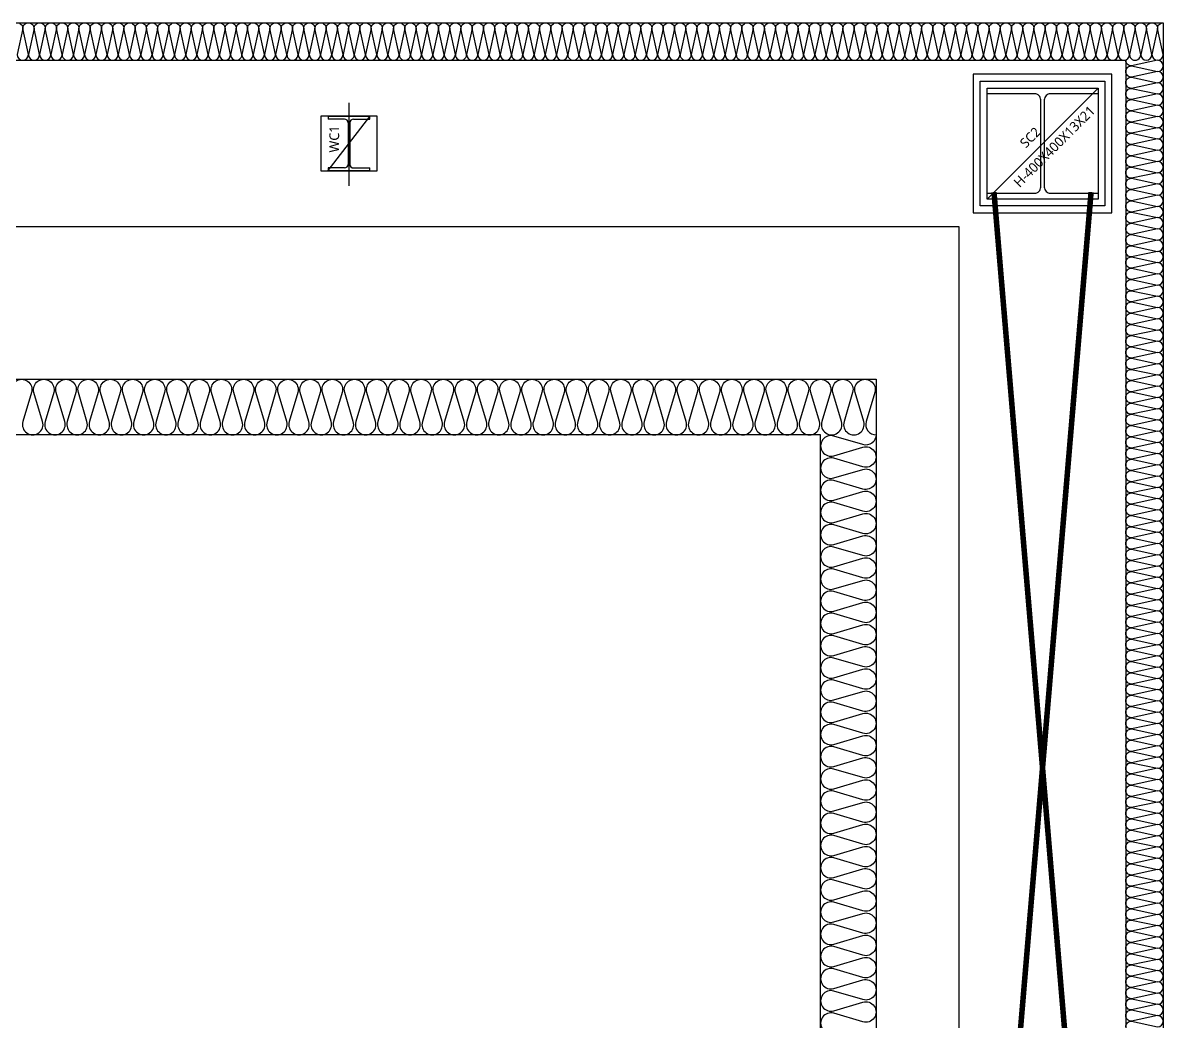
# Model space of a CAD drawing. Header units: millimetres. Extents: x 0 to 420500, y 0 to 297000.
# Drawn here: x 190093 to 194204, y 247590 to 251188 of the extents above; entities that cross this region are included whole.
import ezdxf
from ezdxf.enums import TextEntityAlignment as Align
from ezdxf.xclip import XClip

# ---------------------------------------------------------------- set-up
doc = ezdxf.new("R2010")
doc.units = ezdxf.units.MM
doc.header["$LTSCALE"] = 5000
doc.header["$XCLIPFRAME"] = 0
doc.linetypes.add('PHANTOM2', pattern=[1.25, 0.625, -0.125, 0.125, -0.125, 0.125, -0.125])
doc.layers.add('arch', color=8, linetype='Continuous')
doc.layers.add('TRAY', color=3, linetype='Continuous')
doc.styles.add('스타일1', font='malgun.ttf')

# ---------------------------------------------------------------- blocks, each defined once
blk = doc.blocks.new('*U54')
at = {"color": 0}
for points in [[(-39048.1, 0, -0.414214), (-39063.1, 15), (-39048.1, 85, 1), (-39078.1, 85), (-39063.1, 15, -0.414214), (-39078.1, 0, 0.414214)], [(-39018.1, 0, -0.414214), (-39033.1, 15), (-39018.1, 85, 1), (-39048.1, 85), (-39033.1, 15, -0.414214), (-39048.1, 0, 0.414214)], [(-38988.1, 0, -0.414214), (-39003.1, 15), (-38988.1, 85, 1), (-39018.1, 85), (-39003.1, 15, -0.414214), (-39018.1, 0, 0.414214)], [(-38958.1, 0, -0.414214), (-38973.1, 15), (-38958.1, 85, 1), (-38988.1, 85), (-38973.1, 15, -0.414214), (-38988.1, 0, 0.414214)], [(-38928.1, 0, -0.414214), (-38943.1, 15), (-38928.1, 85, 1), (-38958.1, 85), (-38943.1, 15, -0.414214), (-38958.1, 0, 0.414214)], [(-38898.1, 0, -0.414214), (-38913.1, 15), (-38898.1, 85, 1), (-38928.1, 85), (-38913.1, 15, -0.414214), (-38928.1, 0, 0.414214)], [(-38868.1, 0, -0.414214), (-38883.1, 15), (-38868.1, 85, 1), (-38898.1, 85), (-38883.1, 15, -0.414214), (-38898.1, 0, 0.414214)], [(-38838.1, 0, -0.414214), (-38853.1, 15), (-38838.1, 85, 1), (-38868.1, 85), (-38853.1, 15, -0.414214), (-38868.1, 0, 0.414214)], [(-38808.1, 0, -0.414214), (-38823.1, 15), (-38808.1, 85, 1), (-38838.1, 85), (-38823.1, 15, -0.414214), (-38838.1, 0, 0.414214)], [(-38778.1, 0, -0.414214), (-38793.1, 15), (-38778.1, 85, 1), (-38808.1, 85), (-38793.1, 15, -0.414214), (-38808.1, 0, 0.414214)], [(-38748.1, 0, -0.414214), (-38763.1, 15), (-38748.1, 85, 1), (-38778.1, 85), (-38763.1, 15, -0.414214), (-38778.1, 0, 0.414214)], [(-38718.1, 0, -0.414214), (-38733.1, 15), (-38718.1, 85, 1), (-38748.1, 85), (-38733.1, 15, -0.414214), (-38748.1, 0, 0.414214)], [(-38688.1, 0, -0.414214), (-38703.1, 15), (-38688.1, 85, 1), (-38718.1, 85), (-38703.1, 15, -0.414214), (-38718.1, 0, 0.414214)], [(-38658.1, 0, -0.414214), (-38673.1, 15), (-38658.1, 85, 1), (-38688.1, 85), (-38673.1, 15, -0.414214), (-38688.1, 0, 0.414214)], [(-38628.1, 0, -0.414214), (-38643.1, 15), (-38628.1, 85, 1), (-38658.1, 85), (-38643.1, 15, -0.414214), (-38658.1, 0, 0.414214)], [(-38598.1, 0, -0.414214), (-38613.1, 15), (-38598.1, 85, 1), (-38628.1, 85), (-38613.1, 15, -0.414214), (-38628.1, 0, 0.414214)], [(-38568.1, 0, -0.414214), (-38583.1, 15), (-38568.1, 85, 1), (-38598.1, 85), (-38583.1, 15, -0.414214), (-38598.1, 0, 0.414214)], [(-38538.1, 0, -0.414214), (-38553.1, 15), (-38538.1, 85, 1), (-38568.1, 85), (-38553.1, 15, -0.414214), (-38568.1, 0, 0.414214)], [(-38508.1, 0, -0.414214), (-38523.1, 15), (-38508.1, 85, 1), (-38538.1, 85), (-38523.1, 15, -0.414214), (-38538.1, 0, 0.414214)], [(-38478.1, 0, -0.414214), (-38493.1, 15), (-38478.1, 85, 1), (-38508.1, 85), (-38493.1, 15, -0.414214), (-38508.1, 0, 0.414214)], [(-38448.1, 0, -0.414214), (-38463.1, 15), (-38448.1, 85, 1), (-38478.1, 85), (-38463.1, 15, -0.414214), (-38478.1, 0, 0.414214)], [(-38418.1, 0, -0.414214), (-38433.1, 15), (-38418.1, 85, 1), (-38448.1, 85), (-38433.1, 15, -0.414214), (-38448.1, 0, 0.414214)], [(-38388.1, 0, -0.414214), (-38403.1, 15), (-38388.1, 85, 1), (-38418.1, 85), (-38403.1, 15, -0.414214), (-38418.1, 0, 0.414214)], [(-38358.1, 0, -0.414214), (-38373.1, 15), (-38358.1, 85, 1), (-38388.1, 85), (-38373.1, 15, -0.414214), (-38388.1, 0, 0.414214)], [(-38328.1, 0, -0.414214), (-38343.1, 15), (-38328.1, 85, 1), (-38358.1, 85), (-38343.1, 15, -0.414214), (-38358.1, 0, 0.414214)], [(-38298.1, 0, -0.414214), (-38313.1, 15), (-38298.1, 85, 1), (-38328.1, 85), (-38313.1, 15, -0.414214), (-38328.1, 0, 0.414214)], [(-38268.1, 0, -0.414214), (-38283.1, 15), (-38268.1, 85, 1), (-38298.1, 85), (-38283.1, 15, -0.414214), (-38298.1, 0, 0.414214)], [(-38238.1, 0, -0.414214), (-38253.1, 15), (-38238.1, 85, 1), (-38268.1, 85), (-38253.1, 15, -0.414214), (-38268.1, 0, 0.414214)], [(-38208.1, 0, -0.414214), (-38223.1, 15), (-38208.1, 85, 1), (-38238.1, 85), (-38223.1, 15, -0.414214), (-38238.1, 0, 0.414214)], [(-38178.1, 0, -0.414214), (-38193.1, 15), (-38178.1, 85, 1), (-38208.1, 85), (-38193.1, 15, -0.414214), (-38208.1, 0, 0.414214)], [(-38148.1, 0, -0.414214), (-38163.1, 15), (-38148.1, 85, 1), (-38178.1, 85), (-38163.1, 15, -0.414214), (-38178.1, 0, 0.414214)], [(-38118.1, 0, -0.414214), (-38133.1, 15), (-38118.1, 85, 1), (-38148.1, 85), (-38133.1, 15, -0.414214), (-38148.1, 0, 0.414214)], [(-38088.1, 0, -0.414214), (-38103.1, 15), (-38088.1, 85, 1), (-38118.1, 85), (-38103.1, 15, -0.414214), (-38118.1, 0, 0.414214)], [(-38058.1, 0, -0.414214), (-38073.1, 15), (-38058.1, 85, 1), (-38088.1, 85), (-38073.1, 15, -0.414214), (-38088.1, 0, 0.414214)], [(-38028.1, 0, -0.414214), (-38043.1, 15), (-38028.1, 85, 1), (-38058.1, 85), (-38043.1, 15, -0.414214), (-38058.1, 0, 0.414214)], [(-37998.1, 0, -0.414214), (-38013.1, 15), (-37998.1, 85, 1), (-38028.1, 85), (-38013.1, 15, -0.414214), (-38028.1, 0, 0.414214)], [(-37968.1, 0, -0.414214), (-37983.1, 15), (-37968.1, 85, 1), (-37998.1, 85), (-37983.1, 15, -0.414214), (-37998.1, 0, 0.414214)], [(-37938.1, 0, -0.414214), (-37953.1, 15), (-37938.1, 85, 1), (-37968.1, 85), (-37953.1, 15, -0.414214), (-37968.1, 0, 0.414214)], [(-37908.1, 0, -0.414214), (-37923.1, 15), (-37908.1, 85, 1), (-37938.1, 85), (-37923.1, 15, -0.414214), (-37938.1, 0, 0.414214)], [(-37878.1, 0, -0.414214), (-37893.1, 15), (-37878.1, 85, 1), (-37908.1, 85), (-37893.1, 15, -0.414214), (-37908.1, 0, 0.414214)], [(-37848.1, 0, -0.414214), (-37863.1, 15), (-37848.1, 85, 1), (-37878.1, 85), (-37863.1, 15, -0.414214), (-37878.1, 0, 0.414214)], [(-37818.1, 0, -0.414214), (-37833.1, 15), (-37818.1, 85, 1), (-37848.1, 85), (-37833.1, 15, -0.414214), (-37848.1, 0, 0.414214)], [(-37788.1, 0, -0.414214), (-37803.1, 15), (-37788.1, 85, 1), (-37818.1, 85), (-37803.1, 15, -0.414214), (-37818.1, 0, 0.414214)], [(-37758.1, 0, -0.414214), (-37773.1, 15), (-37758.1, 85, 1), (-37788.1, 85), (-37773.1, 15, -0.414214), (-37788.1, 0, 0.414214)], [(-37728.1, 0, -0.414214), (-37743.1, 15), (-37728.1, 85, 1), (-37758.1, 85), (-37743.1, 15, -0.414214), (-37758.1, 0, 0.414214)], [(-37698.1, 0, -0.414214), (-37713.1, 15), (-37698.1, 85, 1), (-37728.1, 85), (-37713.1, 15, -0.414214), (-37728.1, 0, 0.414214)], [(-37668.1, 0, -0.414214), (-37683.1, 15), (-37668.1, 85, 1), (-37698.1, 85), (-37683.1, 15, -0.414214), (-37698.1, 0, 0.414214)], [(-37638.1, 0, -0.414214), (-37653.1, 15), (-37638.1, 85, 1), (-37668.1, 85), (-37653.1, 15, -0.414214), (-37668.1, 0, 0.414214)], [(-37608.1, 0, -0.414214), (-37623.1, 15), (-37608.1, 85, 1), (-37638.1, 85), (-37623.1, 15, -0.414214), (-37638.1, 0, 0.414214)], [(-37578.1, 0, -0.414214), (-37593.1, 15), (-37578.1, 85, 1), (-37608.1, 85), (-37593.1, 15, -0.414214), (-37608.1, 0, 0.414214)], [(-37548.1, 0, -0.414214), (-37563.1, 15), (-37548.1, 85, 1), (-37578.1, 85), (-37563.1, 15, -0.414214), (-37578.1, 0, 0.414214)], [(-37518.1, 0, -0.414214), (-37533.1, 15), (-37518.1, 85, 1), (-37548.1, 85), (-37533.1, 15, -0.414214), (-37548.1, 0, 0.414214)], [(-37488.1, 0, -0.414214), (-37503.1, 15), (-37488.1, 85, 1), (-37518.1, 85), (-37503.1, 15, -0.414214), (-37518.1, 0, 0.414214)], [(-37458.1, 0, -0.414214), (-37473.1, 15), (-37458.1, 85, 1), (-37488.1, 85), (-37473.1, 15, -0.414214), (-37488.1, 0, 0.414214)], [(-37428.1, 0, -0.414214), (-37443.1, 15), (-37428.1, 85, 1), (-37458.1, 85), (-37443.1, 15, -0.414214), (-37458.1, 0, 0.414214)], [(-37398.1, 0, -0.414214), (-37413.1, 15), (-37398.1, 85, 1), (-37428.1, 85), (-37413.1, 15, -0.414214), (-37428.1, 0, 0.414214)], [(-37368.1, 0, -0.414214), (-37383.1, 15), (-37368.1, 85, 1), (-37398.1, 85), (-37383.1, 15, -0.414214), (-37398.1, 0, 0.414214)], [(-37338.1, 0, -0.414214), (-37353.1, 15), (-37338.1, 85, 1), (-37368.1, 85), (-37353.1, 15, -0.414214), (-37368.1, 0, 0.414214)], [(-37308.1, 0, -0.414214), (-37323.1, 15), (-37308.1, 85, 1), (-37338.1, 85), (-37323.1, 15, -0.414214), (-37338.1, 0, 0.414214)], [(-37278.1, 0, -0.414214), (-37293.1, 15), (-37278.1, 85, 1), (-37308.1, 85), (-37293.1, 15, -0.414214), (-37308.1, 0, 0.414214)], [(-37248.1, 0, -0.414214), (-37263.1, 15), (-37248.1, 85, 1), (-37278.1, 85), (-37263.1, 15, -0.414214), (-37278.1, 0, 0.414214)], [(-37218.1, 0, -0.414214), (-37233.1, 15), (-37218.1, 85, 1), (-37248.1, 85), (-37233.1, 15, -0.414214), (-37248.1, 0, 0.414214)], [(-37188.1, 0, -0.414214), (-37203.1, 15), (-37188.1, 85, 1), (-37218.1, 85), (-37203.1, 15, -0.414214), (-37218.1, 0, 0.414214)], [(-37158.1, 0, -0.414214), (-37173.1, 15), (-37158.1, 85, 1), (-37188.1, 85), (-37173.1, 15, -0.414214), (-37188.1, 0, 0.414214)], [(-37128.1, 0, -0.414214), (-37143.1, 15), (-37128.1, 85, 1), (-37158.1, 85), (-37143.1, 15, -0.414214), (-37158.1, 0, 0.414214)], [(-37098.1, 0, -0.414214), (-37113.1, 15), (-37098.1, 85, 1), (-37128.1, 85), (-37113.1, 15, -0.414214), (-37128.1, 0, 0.414214)], [(-37068.1, 0, -0.414214), (-37083.1, 15), (-37068.1, 85, 1), (-37098.1, 85), (-37083.1, 15, -0.414214), (-37098.1, 0, 0.414214)], [(-37038.1, 0, -0.414214), (-37053.1, 15), (-37038.1, 85, 1), (-37068.1, 85), (-37053.1, 15, -0.414214), (-37068.1, 0, 0.414214)], [(-37008.1, 0, -0.414214), (-37023.1, 15), (-37008.1, 85, 1), (-37038.1, 85), (-37023.1, 15, -0.414214), (-37038.1, 0, 0.414214)], [(-36978.1, 0, -0.414214), (-36993.1, 15), (-36978.1, 85, 1), (-37008.1, 85), (-36993.1, 15, -0.414214), (-37008.1, 0, 0.414214)], [(-36948.1, 0, -0.414214), (-36963.1, 15), (-36948.1, 85, 1), (-36978.1, 85), (-36963.1, 15, -0.414214), (-36978.1, 0, 0.414214)], [(-36918.1, 0, -0.414214), (-36933.1, 15), (-36918.1, 85, 1), (-36948.1, 85), (-36933.1, 15, -0.414214), (-36948.1, 0, 0.414214)], [(-36888.1, 0, -0.414214), (-36903.1, 15), (-36888.1, 85, 1), (-36918.1, 85), (-36903.1, 15, -0.414214), (-36918.1, 0, 0.414214)], [(-36858.1, 0, -0.414214), (-36873.1, 15), (-36858.1, 85, 1), (-36888.1, 85), (-36873.1, 15, -0.414214), (-36888.1, 0, 0.414214)], [(-36828.1, 0, -0.414214), (-36843.1, 15), (-36828.1, 85, 1), (-36858.1, 85), (-36843.1, 15, -0.414214), (-36858.1, 0, 0.414214)], [(-36798.1, 0, -0.414214), (-36813.1, 15), (-36798.1, 85, 1), (-36828.1, 85), (-36813.1, 15, -0.414214), (-36828.1, 0, 0.414214)], [(-36768.1, 0, -0.414214), (-36783.1, 15), (-36768.1, 85, 1), (-36798.1, 85), (-36783.1, 15, -0.414214), (-36798.1, 0, 0.414214)], [(-36738.1, 0, -0.414214), (-36753.1, 15), (-36738.1, 85, 1), (-36768.1, 85), (-36753.1, 15, -0.414214), (-36768.1, 0, 0.414214)], [(-36708.1, 0, -0.414214), (-36723.1, 15), (-36708.1, 85, 1), (-36738.1, 85), (-36723.1, 15, -0.414214), (-36738.1, 0, 0.414214)], [(-36678.1, 0, -0.414214), (-36693.1, 15), (-36678.1, 85, 1), (-36708.1, 85), (-36693.1, 15, -0.414214), (-36708.1, 0, 0.414214)], [(-36648.1, 0, -0.414214), (-36663.1, 15), (-36648.1, 85, 1), (-36678.1, 85), (-36663.1, 15, -0.414214), (-36678.1, 0, 0.414214)], [(-36618.1, 0, -0.414214), (-36633.1, 15), (-36618.1, 85, 1), (-36648.1, 85), (-36633.1, 15, -0.414214), (-36648.1, 0, 0.414214)], [(-36588.1, 0, -0.414214), (-36603.1, 15), (-36588.1, 85, 1), (-36618.1, 85), (-36603.1, 15, -0.414214), (-36618.1, 0, 0.414214)], [(-36558.1, 0, -0.414214), (-36573.1, 15), (-36558.1, 85, 1), (-36588.1, 85), (-36573.1, 15, -0.414214), (-36588.1, 0, 0.414214)], [(-36528.1, 0, -0.414214), (-36543.1, 15), (-36528.1, 85, 1), (-36558.1, 85), (-36543.1, 15, -0.414214), (-36558.1, 0, 0.414214)], [(-36498.1, 0, -0.414214), (-36513.1, 15), (-36498.1, 85, 1), (-36528.1, 85), (-36513.1, 15, -0.414214), (-36528.1, 0, 0.414214)], [(-36468.1, 0, -0.414214), (-36483.1, 15), (-36468.1, 85, 1), (-36498.1, 85), (-36483.1, 15, -0.414214), (-36498.1, 0, 0.414214)], [(-36438.1, 0, -0.414214), (-36453.1, 15), (-36438.1, 85, 1), (-36468.1, 85), (-36453.1, 15, -0.414214), (-36468.1, 0, 0.414214)], [(-36408.1, 0, -0.414214), (-36423.1, 15), (-36408.1, 85, 1), (-36438.1, 85), (-36423.1, 15, -0.414214), (-36438.1, 0, 0.414214)], [(-36378.1, 0, -0.414214), (-36393.1, 15), (-36378.1, 85, 1), (-36408.1, 85), (-36393.1, 15, -0.414214), (-36408.1, 0, 0.414214)], [(-36348.1, 0, -0.414214), (-36363.1, 15), (-36348.1, 85, 1), (-36378.1, 85), (-36363.1, 15, -0.414214), (-36378.1, 0, 0.414214)], [(-36318.1, 0, -0.414214), (-36333.1, 15), (-36318.1, 85, 1), (-36348.1, 85), (-36333.1, 15, -0.414214), (-36348.1, 0, 0.414214)], [(-36288.1, 0, -0.414214), (-36303.1, 15), (-36288.1, 85, 1), (-36318.1, 85), (-36303.1, 15, -0.414214), (-36318.1, 0, 0.414214)], [(-36258.1, 0, -0.414214), (-36273.1, 15), (-36258.1, 85, 1), (-36288.1, 85), (-36273.1, 15, -0.414214), (-36288.1, 0, 0.414214)], [(-36228.1, 0, -0.414214), (-36243.1, 15), (-36228.1, 85, 1), (-36258.1, 85), (-36243.1, 15, -0.414214), (-36258.1, 0, 0.414214)], [(-36198.1, 0, -0.414214), (-36213.1, 15), (-36198.1, 85, 1), (-36228.1, 85), (-36213.1, 15, -0.414214), (-36228.1, 0, 0.414214)], [(-36168.1, 0, -0.414214), (-36183.1, 15), (-36168.1, 85, 1), (-36198.1, 85), (-36183.1, 15, -0.414214), (-36198.1, 0, 0.414214)], [(-36138.1, 0, -0.414214), (-36153.1, 15), (-36138.1, 85, 1), (-36168.1, 85), (-36153.1, 15, -0.414214), (-36168.1, 0, 0.414214)], [(-36108.1, 0, -0.414214), (-36123.1, 15), (-36108.1, 85, 1), (-36138.1, 85), (-36123.1, 15, -0.414214), (-36138.1, 0, 0.414214)], [(-36078.1, 0, -0.414214), (-36093.1, 15), (-36078.1, 85, 1), (-36108.1, 85), (-36093.1, 15, -0.414214), (-36108.1, 0, 0.414214)], [(-36048.1, 0, -0.414214), (-36063.1, 15), (-36048.1, 85, 1), (-36078.1, 85), (-36063.1, 15, -0.414214), (-36078.1, 0, 0.414214)], [(-36018.1, 0, -0.414214), (-36033.1, 15), (-36018.1, 85, 1), (-36048.1, 85), (-36033.1, 15, -0.414214), (-36048.1, 0, 0.414214)]]:
    blk.add_lwpolyline(points, format="xyb", dxfattribs=at)
blk = doc.blocks.new('*U55')
at = {"color": 0}
for points in [[(-9222.2, 0, -0.414214), (-9237.2, 15), (-9222.2, 85, 1), (-9252.2, 85), (-9237.2, 15, -0.414214), (-9252.2, 0, 0.414214)], [(-9192.2, 0, -0.414214), (-9207.2, 15), (-9192.2, 85, 1), (-9222.2, 85), (-9207.2, 15, -0.414214), (-9222.2, 0, 0.414214)], [(-9162.2, 0, -0.414214), (-9177.2, 15), (-9162.2, 85, 1), (-9192.2, 85), (-9177.2, 15, -0.414214), (-9192.2, 0, 0.414214)], [(-9132.2, 0, -0.414214), (-9147.2, 15), (-9132.2, 85, 1), (-9162.2, 85), (-9147.2, 15, -0.414214), (-9162.2, 0, 0.414214)], [(-9102.2, 0, -0.414214), (-9117.2, 15), (-9102.2, 85, 1), (-9132.2, 85), (-9117.2, 15, -0.414214), (-9132.2, 0, 0.414214)], [(-9072.2, 0, -0.414214), (-9087.2, 15), (-9072.2, 85, 1), (-9102.2, 85), (-9087.2, 15, -0.414214), (-9102.2, 0, 0.414214)], [(-9042.2, 0, -0.414214), (-9057.2, 15), (-9042.2, 85, 1), (-9072.2, 85), (-9057.2, 15, -0.414214), (-9072.2, 0, 0.414214)], [(-9012.2, 0, -0.414214), (-9027.2, 15), (-9012.2, 85, 1), (-9042.2, 85), (-9027.2, 15, -0.414214), (-9042.2, 0, 0.414214)], [(-8982.2, 0, -0.414214), (-8997.2, 15), (-8982.2, 85, 1), (-9012.2, 85), (-8997.2, 15, -0.414214), (-9012.2, 0, 0.414214)], [(-8952.2, 0, -0.414214), (-8967.2, 15), (-8952.2, 85, 1), (-8982.2, 85), (-8967.2, 15, -0.414214), (-8982.2, 0, 0.414214)], [(-8922.2, 0, -0.414214), (-8937.2, 15), (-8922.2, 85, 1), (-8952.2, 85), (-8937.2, 15, -0.414214), (-8952.2, 0, 0.414214)], [(-8892.2, 0, -0.414214), (-8907.2, 15), (-8892.2, 85, 1), (-8922.2, 85), (-8907.2, 15, -0.414214), (-8922.2, 0, 0.414214)], [(-8862.2, 0, -0.414214), (-8877.2, 15), (-8862.2, 85, 1), (-8892.2, 85), (-8877.2, 15, -0.414214), (-8892.2, 0, 0.414214)], [(-8832.2, 0, -0.414214), (-8847.2, 15), (-8832.2, 85, 1), (-8862.2, 85), (-8847.2, 15, -0.414214), (-8862.2, 0, 0.414214)], [(-8802.2, 0, -0.414214), (-8817.2, 15), (-8802.2, 85, 1), (-8832.2, 85), (-8817.2, 15, -0.414214), (-8832.2, 0, 0.414214)], [(-8772.2, 0, -0.414214), (-8787.2, 15), (-8772.2, 85, 1), (-8802.2, 85), (-8787.2, 15, -0.414214), (-8802.2, 0, 0.414214)], [(-8742.2, 0, -0.414214), (-8757.2, 15), (-8742.2, 85, 1), (-8772.2, 85), (-8757.2, 15, -0.414214), (-8772.2, 0, 0.414214)], [(-8712.2, 0, -0.414214), (-8727.2, 15), (-8712.2, 85, 1), (-8742.2, 85), (-8727.2, 15, -0.414214), (-8742.2, 0, 0.414214)], [(-8682.2, 0, -0.414214), (-8697.2, 15), (-8682.2, 85, 1), (-8712.2, 85), (-8697.2, 15, -0.414214), (-8712.2, 0, 0.414214)], [(-8652.2, 0, -0.414214), (-8667.2, 15), (-8652.2, 85, 1), (-8682.2, 85), (-8667.2, 15, -0.414214), (-8682.2, 0, 0.414214)], [(-8622.2, 0, -0.414214), (-8637.2, 15), (-8622.2, 85, 1), (-8652.2, 85), (-8637.2, 15, -0.414214), (-8652.2, 0, 0.414214)], [(-8592.2, 0, -0.414214), (-8607.2, 15), (-8592.2, 85, 1), (-8622.2, 85), (-8607.2, 15, -0.414214), (-8622.2, 0, 0.414214)], [(-8562.2, 0, -0.414214), (-8577.2, 15), (-8562.2, 85, 1), (-8592.2, 85), (-8577.2, 15, -0.414214), (-8592.2, 0, 0.414214)], [(-8532.2, 0, -0.414214), (-8547.2, 15), (-8532.2, 85, 1), (-8562.2, 85), (-8547.2, 15, -0.414214), (-8562.2, 0, 0.414214)], [(-8502.2, 0, -0.414214), (-8517.2, 15), (-8502.2, 85, 1), (-8532.2, 85), (-8517.2, 15, -0.414214), (-8532.2, 0, 0.414214)], [(-8472.2, 0, -0.414214), (-8487.2, 15), (-8472.2, 85, 1), (-8502.2, 85), (-8487.2, 15, -0.414214), (-8502.2, 0, 0.414214)], [(-8442.2, 0, -0.414214), (-8457.2, 15), (-8442.2, 85, 1), (-8472.2, 85), (-8457.2, 15, -0.414214), (-8472.2, 0, 0.414214)], [(-8412.2, 0, -0.414214), (-8427.2, 15), (-8412.2, 85, 1), (-8442.2, 85), (-8427.2, 15, -0.414214), (-8442.2, 0, 0.414214)], [(-8382.2, 0, -0.414214), (-8397.2, 15), (-8382.2, 85, 1), (-8412.2, 85), (-8397.2, 15, -0.414214), (-8412.2, 0, 0.414214)], [(-8352.2, 0, -0.414214), (-8367.2, 15), (-8352.2, 85, 1), (-8382.2, 85), (-8367.2, 15, -0.414214), (-8382.2, 0, 0.414214)], [(-8322.2, 0, -0.414214), (-8337.2, 15), (-8322.2, 85, 1), (-8352.2, 85), (-8337.2, 15, -0.414214), (-8352.2, 0, 0.414214)], [(-8292.2, 0, -0.414214), (-8307.2, 15), (-8292.2, 85, 1), (-8322.2, 85), (-8307.2, 15, -0.414214), (-8322.2, 0, 0.414214)], [(-8262.2, 0, -0.414214), (-8277.2, 15), (-8262.2, 85, 1), (-8292.2, 85), (-8277.2, 15, -0.414214), (-8292.2, 0, 0.414214)], [(-8232.2, 0, -0.414214), (-8247.2, 15), (-8232.2, 85, 1), (-8262.2, 85), (-8247.2, 15, -0.414214), (-8262.2, 0, 0.414214)], [(-8202.2, 0, -0.414214), (-8217.2, 15), (-8202.2, 85, 1), (-8232.2, 85), (-8217.2, 15, -0.414214), (-8232.2, 0, 0.414214)], [(-8172.2, 0, -0.414214), (-8187.2, 15), (-8172.2, 85, 1), (-8202.2, 85), (-8187.2, 15, -0.414214), (-8202.2, 0, 0.414214)], [(-8142.2, 0, -0.414214), (-8157.2, 15), (-8142.2, 85, 1), (-8172.2, 85), (-8157.2, 15, -0.414214), (-8172.2, 0, 0.414214)], [(-8112.2, 0, -0.414214), (-8127.2, 15), (-8112.2, 85, 1), (-8142.2, 85), (-8127.2, 15, -0.414214), (-8142.2, 0, 0.414214)], [(-8082.2, 0, -0.414214), (-8097.2, 15), (-8082.2, 85, 1), (-8112.2, 85), (-8097.2, 15, -0.414214), (-8112.2, 0, 0.414214)], [(-8052.2, 0, -0.414214), (-8067.2, 15), (-8052.2, 85, 1), (-8082.2, 85), (-8067.2, 15, -0.414214), (-8082.2, 0, 0.414214)], [(-8022.2, 0, -0.414214), (-8037.2, 15), (-8022.2, 85, 1), (-8052.2, 85), (-8037.2, 15, -0.414214), (-8052.2, 0, 0.414214)], [(-7992.2, 0, -0.414214), (-8007.2, 15), (-7992.2, 85, 1), (-8022.2, 85), (-8007.2, 15, -0.414214), (-8022.2, 0, 0.414214)], [(-7962.2, 0, -0.414214), (-7977.2, 15), (-7962.2, 85, 1), (-7992.2, 85), (-7977.2, 15, -0.414214), (-7992.2, 0, 0.414214)], [(-7932.2, 0, -0.414214), (-7947.2, 15), (-7932.2, 85, 1), (-7962.2, 85), (-7947.2, 15, -0.414214), (-7962.2, 0, 0.414214)], [(-7902.2, 0, -0.414214), (-7917.2, 15), (-7902.2, 85, 1), (-7932.2, 85), (-7917.2, 15, -0.414214), (-7932.2, 0, 0.414214)], [(-7872.2, 0, -0.414214), (-7887.2, 15), (-7872.2, 85, 1), (-7902.2, 85), (-7887.2, 15, -0.414214), (-7902.2, 0, 0.414214)], [(-7842.2, 0, -0.414214), (-7857.2, 15), (-7842.2, 85, 1), (-7872.2, 85), (-7857.2, 15, -0.414214), (-7872.2, 0, 0.414214)], [(-7812.2, 0, -0.414214), (-7827.2, 15), (-7812.2, 85, 1), (-7842.2, 85), (-7827.2, 15, -0.414214), (-7842.2, 0, 0.414214)], [(-7782.2, 0, -0.414214), (-7797.2, 15), (-7782.2, 85, 1), (-7812.2, 85), (-7797.2, 15, -0.414214), (-7812.2, 0, 0.414214)], [(-7752.2, 0, -0.414214), (-7767.2, 15), (-7752.2, 85, 1), (-7782.2, 85), (-7767.2, 15, -0.414214), (-7782.2, 0, 0.414214)], [(-7722.2, 0, -0.414214), (-7737.2, 15), (-7722.2, 85, 1), (-7752.2, 85), (-7737.2, 15, -0.414214), (-7752.2, 0, 0.414214)], [(-7692.2, 0, -0.414214), (-7707.2, 15), (-7692.2, 85, 1), (-7722.2, 85), (-7707.2, 15, -0.414214), (-7722.2, 0, 0.414214)], [(-7662.2, 0, -0.414214), (-7677.2, 15), (-7662.2, 85, 1), (-7692.2, 85), (-7677.2, 15, -0.414214), (-7692.2, 0, 0.414214)], [(-7632.2, 0, -0.414214), (-7647.2, 15), (-7632.2, 85, 1), (-7662.2, 85), (-7647.2, 15, -0.414214), (-7662.2, 0, 0.414214)], [(-7602.2, 0, -0.414214), (-7617.2, 15), (-7602.2, 85, 1), (-7632.2, 85), (-7617.2, 15, -0.414214), (-7632.2, 0, 0.414214)], [(-7572.2, 0, -0.414214), (-7587.2, 15), (-7572.2, 85, 1), (-7602.2, 85), (-7587.2, 15, -0.414214), (-7602.2, 0, 0.414214)], [(-7542.2, 0, -0.414214), (-7557.2, 15), (-7542.2, 85, 1), (-7572.2, 85), (-7557.2, 15, -0.414214), (-7572.2, 0, 0.414214)], [(-7512.2, 0, -0.414214), (-7527.2, 15), (-7512.2, 85, 1), (-7542.2, 85), (-7527.2, 15, -0.414214), (-7542.2, 0, 0.414214)], [(-7482.2, 0, -0.414214), (-7497.2, 15), (-7482.2, 85, 1), (-7512.2, 85), (-7497.2, 15, -0.414214), (-7512.2, 0, 0.414214)], [(-7452.2, 0, -0.414214), (-7467.2, 15), (-7452.2, 85, 1), (-7482.2, 85), (-7467.2, 15, -0.414214), (-7482.2, 0, 0.414214)], [(-7422.2, 0, -0.414214), (-7437.2, 15), (-7422.2, 85, 1), (-7452.2, 85), (-7437.2, 15, -0.414214), (-7452.2, 0, 0.414214)], [(-7392.2, 0, -0.414214), (-7407.2, 15), (-7392.2, 85, 1), (-7422.2, 85), (-7407.2, 15, -0.414214), (-7422.2, 0, 0.414214)], [(-7362.2, 0, -0.414214), (-7377.2, 15), (-7362.2, 85, 1), (-7392.2, 85), (-7377.2, 15, -0.414214), (-7392.2, 0, 0.414214)], [(-7332.2, 0, -0.414214), (-7347.2, 15), (-7332.2, 85, 1), (-7362.2, 85), (-7347.2, 15, -0.414214), (-7362.2, 0, 0.414214)], [(-7302.2, 0, -0.414214), (-7317.2, 15), (-7302.2, 85, 1), (-7332.2, 85), (-7317.2, 15, -0.414214), (-7332.2, 0, 0.414214)], [(-7272.2, 0, -0.414214), (-7287.2, 15), (-7272.2, 85, 1), (-7302.2, 85), (-7287.2, 15, -0.414214), (-7302.2, 0, 0.414214)], [(-7242.2, 0, -0.414214), (-7257.2, 15), (-7242.2, 85, 1), (-7272.2, 85), (-7257.2, 15, -0.414214), (-7272.2, 0, 0.414214)], [(-7212.2, 0, -0.414214), (-7227.2, 15), (-7212.2, 85, 1), (-7242.2, 85), (-7227.2, 15, -0.414214), (-7242.2, 0, 0.414214)], [(-7182.2, 0, -0.414214), (-7197.2, 15), (-7182.2, 85, 1), (-7212.2, 85), (-7197.2, 15, -0.414214), (-7212.2, 0, 0.414214)], [(-7152.2, 0, -0.414214), (-7167.2, 15), (-7152.2, 85, 1), (-7182.2, 85), (-7167.2, 15, -0.414214), (-7182.2, 0, 0.414214)], [(-7122.2, 0, -0.414214), (-7137.2, 15), (-7122.2, 85, 1), (-7152.2, 85), (-7137.2, 15, -0.414214), (-7152.2, 0, 0.414214)], [(-7092.2, 0, -0.414214), (-7107.2, 15), (-7092.2, 85, 1), (-7122.2, 85), (-7107.2, 15, -0.414214), (-7122.2, 0, 0.414214)], [(-7062.2, 0, -0.414214), (-7077.2, 15), (-7062.2, 85, 1), (-7092.2, 85), (-7077.2, 15, -0.414214), (-7092.2, 0, 0.414214)], [(-7032.2, 0, -0.414214), (-7047.2, 15), (-7032.2, 85, 1), (-7062.2, 85), (-7047.2, 15, -0.414214), (-7062.2, 0, 0.414214)], [(-7002.2, 0, -0.414214), (-7017.2, 15), (-7002.2, 85, 1), (-7032.2, 85), (-7017.2, 15, -0.414214), (-7032.2, 0, 0.414214)], [(-6972.2, 0, -0.414214), (-6987.2, 15), (-6972.2, 85, 1), (-7002.2, 85), (-6987.2, 15, -0.414214), (-7002.2, 0, 0.414214)], [(-6942.2, 0, -0.414214), (-6957.2, 15), (-6942.2, 85, 1), (-6972.2, 85), (-6957.2, 15, -0.414214), (-6972.2, 0, 0.414214)], [(-6912.2, 0, -0.414214), (-6927.2, 15), (-6912.2, 85, 1), (-6942.2, 85), (-6927.2, 15, -0.414214), (-6942.2, 0, 0.414214)], [(-6882.2, 0, -0.414214), (-6897.2, 15), (-6882.2, 85, 1), (-6912.2, 85), (-6897.2, 15, -0.414214), (-6912.2, 0, 0.414214)], [(-6852.2, 0, -0.414214), (-6867.2, 15), (-6852.2, 85, 1), (-6882.2, 85), (-6867.2, 15, -0.414214), (-6882.2, 0, 0.414214)], [(-6822.2, 0, -0.414214), (-6837.2, 15), (-6822.2, 85, 1), (-6852.2, 85), (-6837.2, 15, -0.414214), (-6852.2, 0, 0.414214)], [(-6792.2, 0, -0.414214), (-6807.2, 15), (-6792.2, 85, 1), (-6822.2, 85), (-6807.2, 15, -0.414214), (-6822.2, 0, 0.414214)], [(-6762.2, 0, -0.414214), (-6777.2, 15), (-6762.2, 85, 1), (-6792.2, 85), (-6777.2, 15, -0.414214), (-6792.2, 0, 0.414214)], [(-6732.2, 0, -0.414214), (-6747.2, 15), (-6732.2, 85, 1), (-6762.2, 85), (-6747.2, 15, -0.414214), (-6762.2, 0, 0.414214)], [(-6702.2, 0, -0.414214), (-6717.2, 15), (-6702.2, 85, 1), (-6732.2, 85), (-6717.2, 15, -0.414214), (-6732.2, 0, 0.414214)], [(-6672.2, 0, -0.414214), (-6687.2, 15), (-6672.2, 85, 1), (-6702.2, 85), (-6687.2, 15, -0.414214), (-6702.2, 0, 0.414214)]]:
    blk.add_lwpolyline(points, format="xyb", dxfattribs=at)
blk = doc.blocks.new('S-SC2')
at = {"color": 0}
blk.add_line((-200, -200), (200, 200), dxfattribs=at)
for points in [[(-225, 225), (225, 225), (225, -225), (-225, -225)], [(-200, 200), (200, 200), (200, -200), (-200, -200)]]:
    blk.add_lwpolyline(points, close=True, dxfattribs=at)
blk.add_lwpolyline([(-200, -200), (-200, -179), (-28.5, -179, 0.414214), (-6.5, -157), (-6.5, 157, 0.414214), (-28.5, 179), (-200, 179), (-200, 200), (200, 200), (200, 179), (28.5, 179, 0.414214), (6.5, 157), (6.5, -157, 0.414214), (28.5, -179), (200, -179), (200, -200)], format="xyb", close=True, dxfattribs=at)
at = {"color": 0, "style": '스타일1'}
for s, p in [('H-400X400X13X21', (42.7, -10.5)), ('SC2', (-44.5, 22))]:
    blk.add_text(s, height=35, rotation=45, dxfattribs=at).set_placement(p, align=Align.MIDDLE_CENTER)
blk = doc.blocks.new('*U117')
at = {"color": 0}
for p, q in [((59, 185), (0, 185)), ((72, 172), (72, 22)), ((78, 172), (78, 22)), ((91, 185), (150, 185)), ((59, 9), (0, 9)), ((91, 9), (150, 9))]:
    blk.add_line(p, q, dxfattribs=at)
for points in [[(150, 185), (150, 194), (0, 194), (0, 185)], [(0, 9), (0, 0), (150, 0), (150, 9)]]:
    blk.add_lwpolyline(points, dxfattribs=at)
for centre, start, end in [((59, 172), 0, 90), ((91, 172), 90, 180), ((59, 22), 270, 0), ((91, 22), 180, 270)]:
    blk.add_arc(centre, 13, start, end, dxfattribs=at)
blk = doc.blocks.new('S-WC1')
at = {"color": 0}
for p, q in [((0, 147), (0, -153)), ((-75, -97), (75, 97))]:
    blk.add_line(p, q, dxfattribs=at)
blk.add_lwpolyline([(-100, 100), (100, 100), (100, -100), (-100, -100)], close=True, dxfattribs=at)
blk.add_blockref('*U117', (-75, -97), dxfattribs=at)
at = {"color": 0, "style": '스타일1'}
blk.add_text('WC1', height=35, rotation=90, dxfattribs=at).set_placement((-35.6, -32.3))
blk = doc.blocks.new('XR-PLAN', base_point=(461, 408.4))
at = {"layer": 'arch'}
for p, q in [((58870, 86335), (112935, 86335)), ((112935, 86335), (112935, 71300)), ((58855, 86200), (112800, 86200)), ((112800, 86200), (112800, 71300))]:
    blk.add_line(p, q, dxfattribs=at)
at = {"layer": 'arch', "ltscale": 3}
blk.add_lwpolyline([(112250, 85650), (112750, 85650), (112750, 86150), (112250, 86150)], close=True, dxfattribs=at)
at = {"layer": 'arch', "linetype": 'PHANTOM2', "ltscale": 3, "const_width": 20}
for points in [[(112675, 81575), (112325, 85725)], [(112325, 81575), (112675, 85725)]]:
    blk.add_lwpolyline(points, dxfattribs=at)
at = {"layer": 'arch'}
blk.add_lwpolyline([(91200, 71675), (112200, 71675), (112200, 85600), (76200, 85600), (76200, 72600)], dxfattribs=at)
for points in [[(108784.5, 85002.8, -1.337394), (108855.5, 85002.8), (108824.5, 84897.7, 1.337394), (108895.5, 84897.7), (108864.5, 85002.8, -1.337394), (108935.5, 85002.8), (108904.5, 84897.7, 1.337394), (108975.5, 84897.7), (108944.5, 85002.8, -1.337394), (109015.5, 85002.8), (108984.5, 84897.7, 1.337394), (109055.5, 84897.7), (109024.5, 85002.8, -1.337394), (109095.5, 85002.8), (109064.5, 84897.7, 1.337394), (109135.5, 84897.7), (109104.5, 85002.8, -1.337394), (109175.5, 85002.8), (109144.5, 84897.7, 1.337394), (109215.5, 84897.7), (109184.5, 85002.8, -1.337394), (109255.5, 85002.8), (109224.5, 84897.7, 1.337394), (109295.5, 84897.7), (109264.5, 85002.8, -1.337394), (109335.5, 85002.8), (109304.5, 84897.7, 1.337394), (109375.5, 84897.7), (109344.5, 85002.8, -1.337394), (109415.5, 85002.8), (109384.5, 84897.7, 1.337394), (109455.5, 84897.7), (109424.5, 85002.8, -1.337394), (109495.5, 85002.8), (109464.5, 84897.7, 1.337394), (109535.5, 84897.7), (109504.5, 85002.8, -1.337394), (109575.5, 85002.8), (109544.5, 84897.7, 1.337394), (109615.5, 84897.7), (109584.5, 85002.8, -1.337394), (109655.5, 85002.8), (109624.5, 84897.7, 1.337394), (109695.5, 84897.7), (109664.5, 85002.8, -1.337394), (109735.5, 85002.8), (109704.5, 84897.7, 1.337394), (109775.5, 84897.7), (109744.5, 85002.8, -1.337394), (109815.5, 85002.8), (109784.5, 84897.7, 1.337394), (109855.5, 84897.7), (109824.5, 85002.8, -1.337394), (109895.5, 85002.8), (109864.5, 84897.7, 1.337394), (109935.5, 84897.7), (109904.5, 85002.8, -1.337394), (109975.5, 85002.8), (109944.5, 84897.7, 1.337394), (110015.5, 84897.7), (109984.5, 85002.8, -1.337394), (110055.5, 85002.8), (110024.5, 84897.7, 1.337394), (110095.5, 84897.7), (110064.5, 85002.8, -1.337394), (110135.5, 85002.8), (110104.5, 84897.7, 1.337394), (110175.5, 84897.7), (110144.5, 85002.8, -1.337394), (110215.5, 85002.8), (110184.5, 84897.7, 1.337394), (110255.5, 84897.7), (110224.5, 85002.8, -1.337394), (110295.5, 85002.8), (110264.5, 84897.7, 1.337394), (110335.5, 84897.7), (110304.5, 85002.8, -1.337394), (110375.5, 85002.8), (110344.5, 84897.7, 1.337394), (110415.5, 84897.7), (110384.5, 85002.8, -1.337394), (110455.5, 85002.8), (110424.5, 84897.7, 1.337394), (110495.5, 84897.7), (110464.5, 85002.8, -1.337394), (110535.5, 85002.8), (110504.5, 84897.7, 1.337394), (110575.5, 84897.7), (110544.5, 85002.8, -1.337394), (110615.5, 85002.8), (110584.5, 84897.7, 1.337394), (110655.5, 84897.7), (110624.5, 85002.8, -1.337394), (110695.5, 85002.8), (110664.5, 84897.7, 1.337394), (110735.5, 84897.7), (110704.5, 85002.8, -1.337394), (110775.5, 85002.8), (110744.5, 84897.7, 1.337394), (110815.5, 84897.7), (110784.5, 85002.8, -1.337394), (110855.5, 85002.8), (110824.5, 84897.7, 1.337394), (110895.5, 84897.7), (110864.5, 85002.8, -1.337394), (110935.5, 85002.8), (110904.5, 84897.7, 1.337394), (110975.5, 84897.7), (110944.5, 85002.8, -1.337394), (111015.5, 85002.8), (110984.5, 84897.7, 1.337394), (111055.5, 84897.7), (111024.5, 85002.8, -1.337394), (111095.5, 85002.8), (111064.5, 84897.7, 1.337394), (111135.5, 84897.7), (111104.5, 85002.8, -1.337394), (111175.5, 85002.8), (111144.5, 84897.7, 1.337394), (111215.5, 84897.7), (111184.5, 85002.8, -1.337394), (111255.5, 85002.8), (111224.5, 84897.7, 1.337394), (111295.5, 84897.7), (111264.5, 85002.8, -1.337394), (111335.5, 85002.8), (111304.5, 84897.7, 1.337394), (111375.5, 84897.7), (111344.5, 85002.8, -1.337394), (111415.5, 85002.8), (111384.5, 84897.7, 1.337394), (111455.5, 84897.7), (111424.5, 85002.8, -1.337394), (111495.5, 85002.8), (111464.5, 84897.7, 1.337394), (111535.5, 84897.7), (111504.5, 85002.8, -1.337394), (111575.5, 85002.8), (111544.5, 84897.7, 1.337394), (111615.5, 84897.7), (111584.5, 85002.8, -1.337394), (111655.5, 85002.8), (111624.5, 84897.7, 1.337394), (111695.5, 84897.7), (111664.5, 85002.8, -1.337394), (111735.5, 85002.8), (111704.5, 84897.7, 1.337394), (111775.5, 84897.7), (111744.5, 85002.8, -1.337394), (111815.5, 85002.8), (111784.5, 84897.7, 1.337394), (111855.5, 84897.7), (111824.5, 85002.8, -1.337394), (111895.5, 85002.8), (111864.5, 84897.7, 0.500912), (111900, 84850.3, 0.500912)], [(111900, 84850.3, -0.500912), (111852.5, 84814.8), (111747.5, 84845.8, 1.337394), (111747.5, 84774.8), (111852.5, 84805.8, -1.337394), (111852.5, 84734.8), (111747.5, 84765.8, 1.337394), (111747.5, 84694.8), (111852.5, 84725.8, -1.337394), (111852.5, 84654.8), (111747.5, 84685.8, 1.337394), (111747.5, 84614.8), (111852.5, 84645.8, -1.337394), (111852.5, 84574.8), (111747.5, 84605.8, 1.337394), (111747.5, 84534.8), (111852.5, 84565.8, -1.337394), (111852.5, 84494.8), (111747.5, 84525.8, 1.337394), (111747.5, 84454.8), (111852.5, 84485.8, -1.337394), (111852.5, 84414.8), (111747.5, 84445.8, 1.337394), (111747.5, 84374.8), (111852.5, 84405.8, -1.337394), (111852.5, 84334.8), (111747.5, 84365.8, 1.337394), (111747.5, 84294.8), (111852.5, 84325.8, -1.337394), (111852.5, 84254.8), (111747.5, 84285.8, 1.337394), (111747.5, 84214.8), (111852.5, 84245.8, -1.337394), (111852.5, 84174.8), (111747.5, 84205.8, 1.337394), (111747.5, 84134.8), (111852.5, 84165.8, -1.337394), (111852.5, 84094.8), (111747.5, 84125.8, 1.337394), (111747.5, 84054.8), (111852.5, 84085.8, -1.337394), (111852.5, 84014.8), (111747.5, 84045.8, 1.337394), (111747.5, 83974.8), (111852.5, 84005.8, -1.337394), (111852.5, 83934.8), (111747.5, 83965.8, 1.337394), (111747.5, 83894.8), (111852.5, 83925.8, -1.337394), (111852.5, 83854.8), (111747.5, 83885.8, 1.337394), (111747.5, 83814.8), (111852.5, 83845.8, -1.337394), (111852.5, 83774.8), (111747.5, 83805.8, 1.337394), (111747.5, 83734.8), (111852.5, 83765.8, -1.337394), (111852.5, 83694.8), (111747.5, 83725.8, 1.337394), (111747.5, 83654.8), (111852.5, 83685.8, -1.337394), (111852.5, 83614.8), (111747.5, 83645.8, 1.337394), (111747.5, 83574.8), (111852.5, 83605.8, -1.337394), (111852.5, 83534.8), (111747.5, 83565.8, 1.337394), (111747.5, 83494.8), (111852.5, 83525.8, -1.337394), (111852.5, 83454.8), (111747.5, 83485.8, 1.337394), (111747.5, 83414.8), (111852.5, 83445.8, -1.337394), (111852.5, 83374.8), (111747.5, 83405.8, 1.337394), (111747.5, 83334.8), (111852.5, 83365.8, -1.337394), (111852.5, 83294.8), (111747.5, 83325.8, 1.337394), (111747.5, 83254.8), (111852.5, 83285.8, -1.337394), (111852.5, 83214.8), (111747.5, 83245.8, 1.337394), (111747.5, 83174.8), (111852.5, 83205.8, -1.337394), (111852.5, 83134.8), (111747.5, 83165.8, 1.337394), (111747.5, 83094.8), (111852.5, 83125.8, -1.337394), (111852.5, 83054.8), (111747.5, 83085.8, 1.337394), (111747.5, 83014.8), (111852.5, 83045.8, -1.337394), (111852.5, 82974.8), (111747.5, 83005.8, 1.337394), (111747.5, 82934.8), (111852.5, 82965.8, -1.337394), (111852.5, 82894.8), (111747.5, 82925.8, 1.337394), (111747.5, 82854.8), (111852.5, 82885.8, -1.337394), (111852.5, 82814.8), (111747.5, 82845.8, 1.337394), (111747.5, 82774.8), (111852.5, 82805.8, -1.337394), (111852.5, 82734.8), (111747.5, 82765.8, 1.337394), (111747.5, 82694.8)]]:
    blk.add_lwpolyline(points, format="xyb", dxfattribs=at)
blk.add_lwpolyline([(91700, 75258.3), (91900, 75258.3), (91900, 74050.3), (111700, 74050.3), (111700, 84850.3), (91900, 84850.3), (91900, 76458.3), (91700, 76458.3), (91700, 85050.3), (111900, 85050.3), (111900, 73850.3), (91700, 73850.3)], close=True, dxfattribs=at)
at = {"layer": 'arch', "xscale": 1.35, "yscale": 1.35, "zscale": 1.35}
for name, p, rotation in [('*U54', (60179.5, 86335), 180), ('*U55', (112800, 73709.5), 270)]:
    blk.add_blockref(name, p, dxfattribs=dict(at, rotation=rotation))
at = {"layer": 'arch'}
for name, p in [('S-SC2', (112500, 85900)), ('S-WC1', (110000, 85900))]:
    blk.add_blockref(name, p, dxfattribs=at)
blk = doc.blocks.new('XR-배치도', base_point=(461, 408.4))
ref = blk.add_blockref('XR-PLAN', (281310.6, 275110.5), dxfattribs=dict(rotation=47.15620461600879))
XClip(ref).set_block_clipping_path([(10268.6550578449, 25854.0591988688), (121697.9567652801, 114201.9318804346)])

msp = doc.modelspace()

# ---------------------------------------------------------------- block references
at = {"layer": 'TRAY'}
ref = msp.add_blockref('XR-배치도', (-310662.8, 184385.1), dxfattribs=dict(at, rotation=312.8437953840571))
XClip(ref).set_block_clipping_path([(355016.7243769546, 126994.5435289501), (152650.6807000034, 314675.0815890764), (386231.3503509208, 566532.8207304992), (588597.394027872, 378852.2826703729)])

doc.saveas('drawing.dxf')
